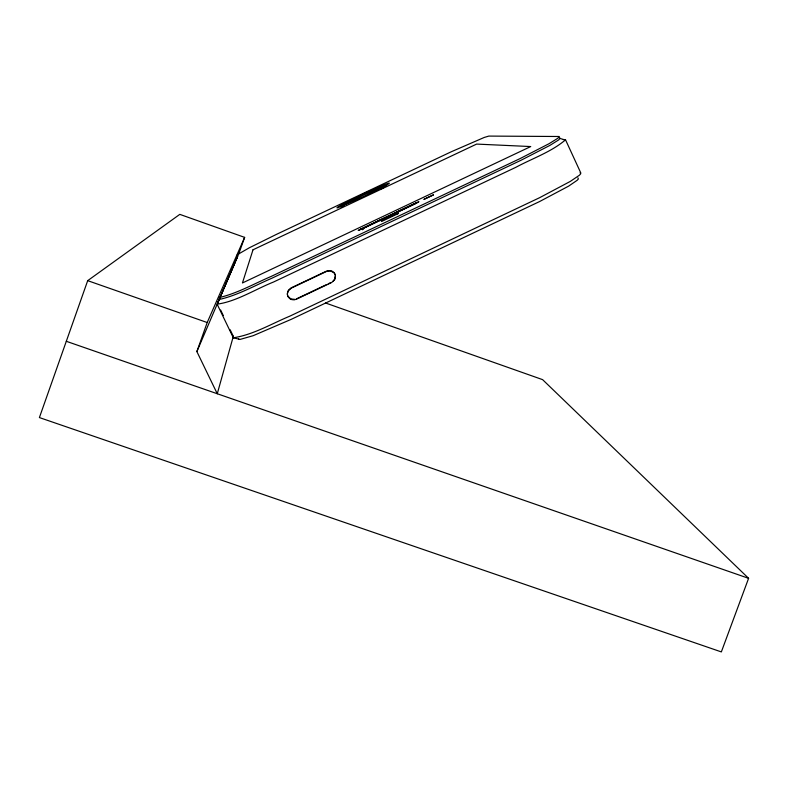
<?xml version="1.0" encoding="UTF-8"?>
<svg xmlns="http://www.w3.org/2000/svg" width="788" height="788" viewBox="0 0 788 788"><rect width="100%" height="100%" fill="white"/><g stroke="black" fill="none" stroke-linecap="round" stroke-linejoin="round"><path stroke-width="1.18" d="M287.364 294.151L287.807 291.432M335.422 276.233L334.979 278.627L332.999 281.306M287.403 293.343L288.625 289.974L291.245 287.827L326.311 271.21C329.384 269.663 333.679 270.845 334.969 274.194M580.155 172.68L580.667 173.852L579.347 175.271L570.335 181.388L539.701 197.65L289.807 316.165C271.348 323.838 253.263 334.762 233.376 337.786L233.081 337.136M233.465 335.806L217.271 393.744L196.872 351.586L207.205 322.528L244.635 237.375L179.802 214.366L87.695 280.656L39.4 417.571L721.345 651.912L748.6 578.323L542.597 379.639L325.523 302.986M244.635 237.375L238.991 253.234L224.472 287.147M563.331 139.555L565.538 139.811C551.364 151.966 532.432 158.388 515.963 167.253L273.475 282.045C255.292 289.285 236.036 301.676 217.183 304.138L220.463 296.485M217.468 303.469L237.641 256.346M237.493 256.701L235.799 260.7L236.016 260.178M196.872 351.586L223.496 289.403M221.428 294.249L235.316 261.813M236.764 255.736L237.06 255.076M288.162 290.999L291.245 288.142L326.39 271.496L330.556 270.914L334.082 272.865M237.572 254.554L249.333 247.777L276.391 234.4L451.169 151.808L484.246 137.447L488.816 136.088L559.352 136.501L557.805 138.274L549.078 143.682L520.287 158.487L271.082 276.47C253.854 283.828 237.06 293.53 218.729 297.687M381.234 188.785L383.766 187.406M415.463 203.609L417.059 202.614L414.104 203.757M415.178 203.895L362.519 228.806M413.148 204.2L360.037 229.603L361.997 228.904M296.505 298.829L326.074 284.823M328.261 283.779L330.458 282.744M362.391 229.751L363.298 229.347M341.894 206.899L343.105 206.476M294.87 299.371L290.752 298.918L287.925 296.15M219.596 299.401C237.7 295.303 254.76 285.571 271.919 278.203L521.095 160.23L549.876 145.406L558.712 139.89L560.15 138.235L559.519 137.989M217.34 304.611L233.307 337.747L240.005 339.441L253.096 335.718L291.274 319.327L539.622 201.531L568.67 186.116L577.171 180.294L578.382 178.984L577.909 177.832M559.519 138.294L563.775 139.565M66.3 341.293L748.6 578.323M87.695 280.656L207.205 322.528M238.803 339.303L238.518 338.712M220.64 310.039L223.28 315.525M230.145 329.768L232.785 335.245M565.557 139.86L580.864 173.094M287.453 294.623C287.748 298.918 292.949 301.055 296.515 299.174L331.64 282.528L334.713 279.671L335.343 275.426M334.87 273.909L335.442 275.721M287.374 293.826L287.443 294.958M340.948 207.037A24.054 1.064 -25.2 0 1 343.647 205.166L351.596 200.979A25.502 1.133 -25.2 0 1 373.975 190.391L382.594 186.756A24.073 1.064 -25.2 0 1 386.199 185.643M253.007 249.796L242.438 282.971L530.728 146.558L476.632 144.086L253.007 249.796M433.479 194.853L424.043 199.315L433.479 194.853M418.773 201.807L358.323 230.411L418.773 201.807M397.625 213.883L382.712 220.945A9.87 0.591 -25.2 0 1 382.249 220.522L385.214 218.887A9.348 0.561 -25.2 0 1 393.773 214.838L397.093 213.499A9.87 0.591 -25.2 0 1 397.625 213.883M386.524 185.111L364.263 196.34L338.062 207.687A27.974 1.221 -25.2 0 1 340.14 205.658L349.35 200.812A29.432 1.29 -25.2 0 1 375.147 188.618L385.115 184.402A27.994 1.231 -25.2 0 1 386.524 185.111"/></g></svg>
